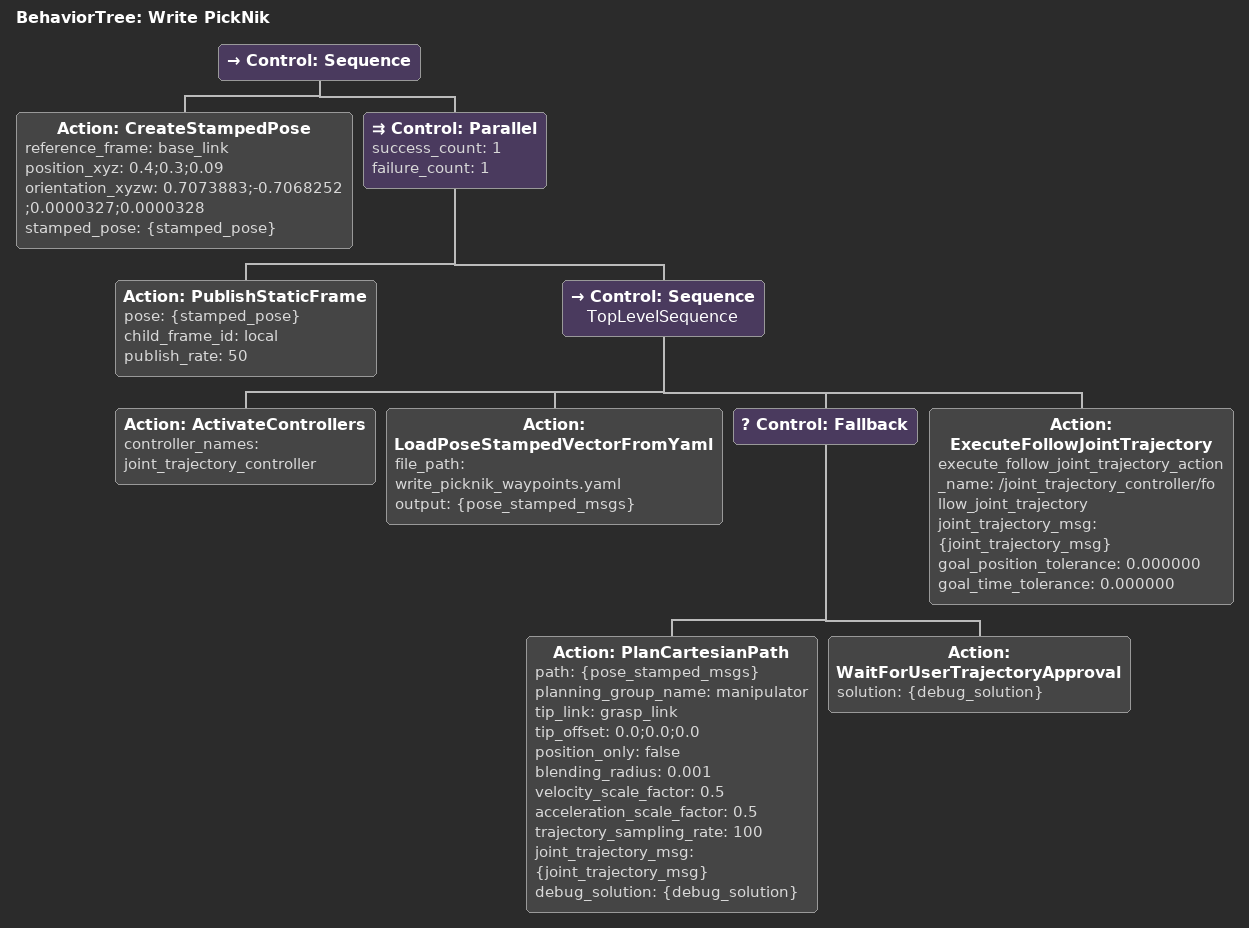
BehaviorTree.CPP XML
<?xml version='1.0' encoding='UTF-8'?>
<root BTCPP_format="4" main_tree_to_execute="Write PickNik">
  <BehaviorTree ID="Write PickNik" _description="" _hardcoded="false">
    <Control ID="Sequence">
      <Action ID="CreateStampedPose" reference_frame="base_link" position_xyz="0.4;0.3;0.09" orientation_xyzw="0.7073883;-0.7068252;0.0000327;0.0000328" stamped_pose="{stamped_pose}"/>
      <Control ID="Parallel" success_count="1" failure_count="1">
        <Action ID="PublishStaticFrame" pose="{stamped_pose}" child_frame_id="local" publish_rate="50"/>
        <Control ID="Sequence" name="TopLevelSequence">
          <Action ID="ActivateControllers" controller_names="joint_trajectory_controller"/>
          <Action ID="LoadPoseStampedVectorFromYaml" file_path="write_picknik_waypoints.yaml" output="{pose_stamped_msgs}"/>
          <Control ID="Fallback">
            <Action ID="PlanCartesianPath" path="{pose_stamped_msgs}" planning_group_name="manipulator" tip_link="grasp_link" tip_offset="0.0;0.0;0.0" position_only="false" blending_radius="0.001" velocity_scale_factor="0.5" acceleration_scale_factor="0.5" trajectory_sampling_rate="100" joint_trajectory_msg="{joint_trajectory_msg}" debug_solution="{debug_solution}"/>
            <Action ID="WaitForUserTrajectoryApproval" solution="{debug_solution}"/>
          </Control>
          <Action ID="ExecuteFollowJointTrajectory" execute_follow_joint_trajectory_action_name="/joint_trajectory_controller/follow_joint_trajectory" joint_trajectory_msg="{joint_trajectory_msg}" goal_position_tolerance="0.000000" goal_time_tolerance="0.000000"/>
        </Control>
      </Control>
    </Control>
  </BehaviorTree>
</root>
